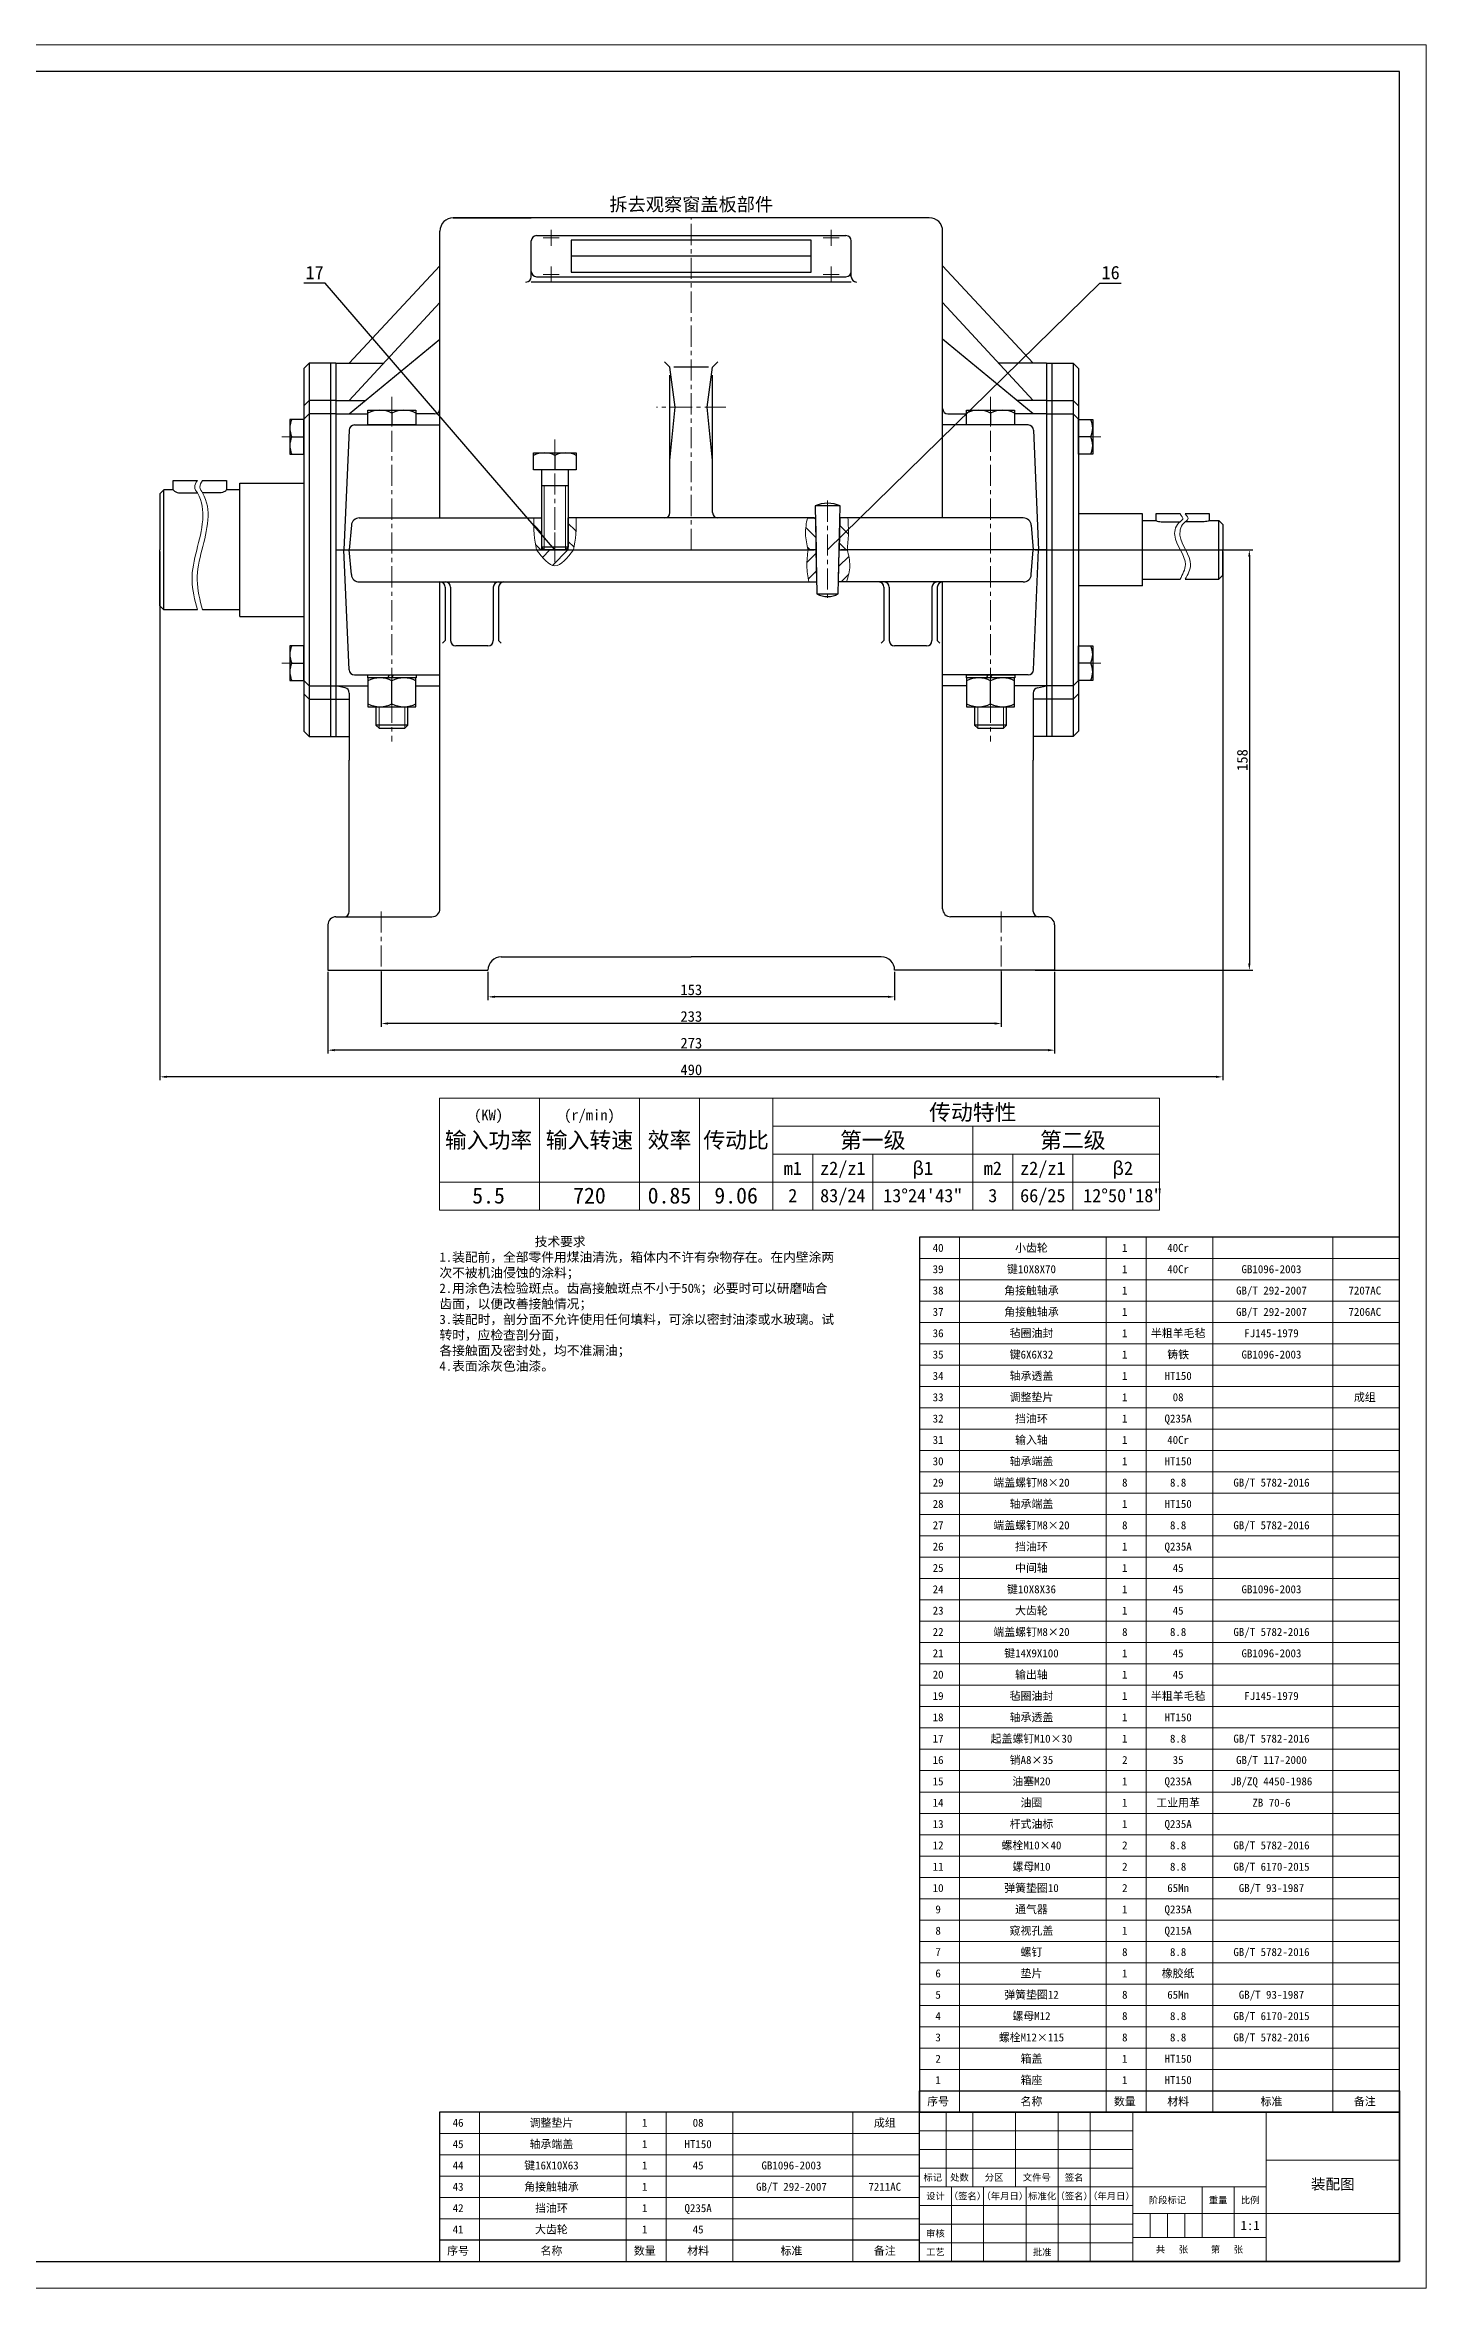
# Model space of a CAD drawing. Header units: millimetres. Extents: x 0 to 1189, y 0 to 841.
# Drawn here: x 671 to 1189, y 0 to 841 of the extents above; entities that cross this region are included whole.
import ezdxf
from ezdxf import colors
from ezdxf.entities.mleader import LeaderData, LeaderLine
from ezdxf.enums import TextEntityAlignment as Align
from ezdxf.math import Vec2, Vec3

# ---------------------------------------------------------------- set-up
doc = ezdxf.new("R2010")
doc.units = ezdxf.units.MM
doc.header["$LTSCALE"] = 0.25
doc.linetypes.add('CENTER', pattern=[50.8, 31.75, -6.35, 6.35, -6.35])
for name, color, linetype, lineweight in [('中心线', 7, 'CENTER', 15), ('剖面线', 5, 'Continuous', 15), ('尺寸', 3, 'Continuous', 15), ('文字', 7, 'Continuous', 15), ('标注', 7, 'Continuous', 15), ('粗实线', 7, 'Continuous', 30), ('细实线', 7, 'Continuous', 15)]:
    doc.layers.add(name, color=color, linetype=linetype, lineweight=lineweight)
doc.styles.add('Songti', font='')
doc.styles.get("Standard").update_dxf_attribs({"font": ''})
doc.styles.get('Songti').set_extended_font_data('SimSun')
doc.styles.get('Standard').set_extended_font_data('SimSun')
doc.dimstyles.new('Songti', dxfattribs={"dimtxt": 4, "dimasz": 2.5, "dimexe": 1.25, "dimexo": 0.625, "dimtad": 1, "dimdec": 0, "dimdsep": 46, "dimtxsty": 'Songti', "dimcen": 2.5, "dimadec": 0, "dimazin": 0, "dimtfac": 1, "dimtdec": 3, "dimtmove": 0, "dimatfit": 3, "dimfxl": 1, "dimarcsym": 0})

# ---------------------------------------------------------------- blocks, each defined once
blk = doc.blocks.new('*D931')
at = {"layer": 'Defpoints', "color": 0, "transparency": 16777216}
for p in [(714.2, 651.65), (1112.7, 651.65), (714.2, 454.11)]:
    blk.add_point(p, dxfattribs=at)
at = {"layer": '尺寸', "color": 0, "lineweight": -2, "transparency": 16777216}
for p, q in [((714.2, 651.03), (714.2, 452.86)), ((1112.7, 651.03), (1112.7, 452.86)), ((1110.2, 454.11), (716.7, 454.11))]:
    blk.add_line(p, q, dxfattribs=at)
at = {"layer": '尺寸', "color": 0, "transparency": 16777216}
for points in [[(716.7, 454.53), (716.7, 453.7), (714.2, 454.11)], [(1110.2, 454.53), (1110.2, 453.7), (1112.7, 454.11)]]:
    blk.add_solid(points, dxfattribs=at)
at = {"layer": '尺寸', "color": 0, "transparency": 16777216, "insert": (913.45, 456.74), "char_height": 4, "attachment_point": 5, "style": 'Songti'}
blk.add_mtext('490', dxfattribs=at)
blk = doc.blocks.new('*D932')
at = {"layer": 'Defpoints', "color": 0, "transparency": 16777216}
for p in [(1041.7, 651.65), (1041.7, 494.11), (1122.7, 494.11)]:
    blk.add_point(p, dxfattribs=at)
at = {"layer": '尺寸', "color": 0, "lineweight": -2, "transparency": 16777216}
for p, q in [((1042.33, 651.65), (1123.95, 651.65)), ((1122.7, 649.15), (1122.7, 496.61)), ((1042.33, 494.11), (1123.95, 494.11))]:
    blk.add_line(p, q, dxfattribs=at)
at = {"layer": '尺寸', "color": 0, "transparency": 16777216}
for points in [[(1122.28, 649.15), (1123.12, 649.15), (1122.7, 651.65)], [(1122.28, 496.61), (1123.12, 496.61), (1122.7, 494.11)]]:
    blk.add_solid(points, dxfattribs=at)
at = {"layer": '尺寸', "color": 0, "transparency": 16777216, "insert": (1120.08, 572.88), "char_height": 4, "attachment_point": 5, "rotation": 90, "style": 'Songti'}
blk.add_mtext('158', dxfattribs=at)
blk = doc.blocks.new('*D933')
at = {"layer": 'Defpoints', "color": 0, "transparency": 16777216}
for p in [(837.2, 494.11), (989.7, 494.11), (837.2, 484.11)]:
    blk.add_point(p, dxfattribs=at)
at = {"layer": '尺寸', "color": 0, "lineweight": -2, "transparency": 16777216}
for p, q in [((837.2, 493.49), (837.2, 482.86)), ((989.7, 493.49), (989.7, 482.86)), ((987.2, 484.11), (839.7, 484.11))]:
    blk.add_line(p, q, dxfattribs=at)
at = {"layer": '尺寸', "color": 0, "transparency": 16777216}
for points in [[(839.7, 484.53), (839.7, 483.7), (837.2, 484.11)], [(987.2, 484.53), (987.2, 483.7), (989.7, 484.11)]]:
    blk.add_solid(points, dxfattribs=at)
at = {"layer": '尺寸', "color": 0, "transparency": 16777216, "insert": (913.45, 486.74), "char_height": 4, "attachment_point": 5, "style": 'Songti'}
blk.add_mtext('153', dxfattribs=at)
blk = doc.blocks.new('*D934')
at = {"layer": 'Defpoints', "color": 0, "transparency": 16777216}
for p in [(797.2, 494.11), (1029.7, 494.11), (797.2, 474.11)]:
    blk.add_point(p, dxfattribs=at)
at = {"layer": '尺寸', "color": 0, "lineweight": -2, "transparency": 16777216}
for p, q in [((797.2, 493.49), (797.2, 472.86)), ((1029.7, 493.49), (1029.7, 472.86)), ((1027.2, 474.11), (799.7, 474.11))]:
    blk.add_line(p, q, dxfattribs=at)
at = {"layer": '尺寸', "color": 0, "transparency": 16777216}
for points in [[(799.7, 474.53), (799.7, 473.7), (797.2, 474.11)], [(1027.2, 474.53), (1027.2, 473.7), (1029.7, 474.11)]]:
    blk.add_solid(points, dxfattribs=at)
at = {"layer": '尺寸', "color": 0, "transparency": 16777216, "insert": (913.45, 476.74), "char_height": 4, "attachment_point": 5, "style": 'Songti'}
blk.add_mtext('233', dxfattribs=at)
blk = doc.blocks.new('*D935')
at = {"layer": 'Defpoints', "color": 0, "transparency": 16777216}
for p in [(777.2, 494.11), (1049.7, 494.11), (777.2, 464.11)]:
    blk.add_point(p, dxfattribs=at)
at = {"layer": '尺寸', "color": 0, "lineweight": -2, "transparency": 16777216}
for p, q in [((777.2, 493.49), (777.2, 462.86)), ((1049.7, 493.49), (1049.7, 462.86)), ((1047.2, 464.11), (779.7, 464.11))]:
    blk.add_line(p, q, dxfattribs=at)
at = {"layer": '尺寸', "color": 0, "transparency": 16777216}
for points in [[(779.7, 464.53), (779.7, 463.7), (777.2, 464.11)], [(1047.2, 464.53), (1047.2, 463.7), (1049.7, 464.11)]]:
    blk.add_solid(points, dxfattribs=at)
at = {"layer": '尺寸', "color": 0, "transparency": 16777216, "insert": (913.45, 466.74), "char_height": 4, "attachment_point": 5, "style": 'Songti'}
blk.add_mtext('273', dxfattribs=at)
blk = doc.blocks.new('_None')

msp = doc.modelspace()

# ---------------------------------------------------------------- hatches: boundary and pattern name
at = {"layer": '剖面线'}
h = msp.add_hatch(dxfattribs=at)
h.set_pattern_fill('ANSI31', color=256, scale=1.5, angle=90, style=0)
edge = h.paths.add_edge_path(flags=16)
edge.add_line((857.33, 651.65), (855.37, 651.65))
edge.add_arc((909.37, 662.19), 55.02, 178.48115, 191.04613, ccw=False)
edge.add_line((854.37, 663.65), (857.33, 663.65))
edge.add_line((857.33, 663.65), (857.33, 651.65))
h = msp.add_hatch(dxfattribs=at)
h.set_pattern_fill('ANSI31', color=256, scale=1.5, angle=90, style=0)
edge = h.paths.add_edge_path(flags=16)
edge.add_line((867.33, 651.65), (867.33, 663.65))
edge.add_line((867.33, 663.65), (870.28, 663.65))
edge.add_arc((815.28, 662.19), 55.02, -11.04613, 1.51885, ccw=False)
edge.add_line((869.28, 651.65), (867.33, 651.65))
h = msp.add_hatch(dxfattribs=at)
h.set_pattern_fill('ANSI31', color=256, scale=1.5, angle=90, style=0)
edge = h.paths.add_edge_path(flags=16)
edge.add_line((956.97, 663.65), (959.97, 663.65))
edge.add_line((959.97, 663.65), (960.23, 651.65))
edge.add_line((960.23, 651.65), (957.23, 651.65))
edge.add_spline(control_points=[(957.23, 651.65), (956.77, 653.65), (955.85, 657.63), (956.6, 661.65), (956.97, 663.65)], knot_values=[0, 0, 0, 0, 6.075935, 12.116985, 12.116985, 12.116985, 12.116985], degree=3, periodic=0)
h = msp.add_hatch(dxfattribs=at)
h.set_pattern_fill('ANSI31', color=256, scale=1.5, angle=90, style=0)
edge = h.paths.add_edge_path(flags=16)
edge.add_line((972.18, 663.65), (969.18, 663.65))
edge.add_line((969.18, 663.65), (968.93, 651.65))
edge.add_line((968.93, 651.65), (971.93, 651.65))
edge.add_spline(control_points=[(971.93, 651.65), (972.12, 653.65), (972.52, 657.65), (972.29, 661.65), (972.18, 663.65)], knot_values=[0, 0, 0, 0, 6.015849, 12.018604, 12.018604, 12.018604, 12.018604], degree=3, periodic=0)
h = msp.add_hatch(dxfattribs=at)
h.set_pattern_fill('ANSI31', color=256, scale=1.5, style=0)
edge = h.paths.add_edge_path(flags=16)
edge.add_spline(control_points=[(869.28, 651.65), (866.96, 648.65), (862.33, 642.65), (857.69, 648.65), (855.37, 651.65)], knot_values=[0, 0, 0, 0, 9.18739, 18.374781, 18.374781, 18.374781, 18.374781], degree=3, periodic=0)
edge.add_line((855.37, 651.65), (869.28, 651.65))
h = msp.add_hatch(dxfattribs=at)
h.set_pattern_fill('ANSI31', color=256, scale=1.5, style=0)
edge = h.paths.add_edge_path(flags=16)
edge.add_line((957.48, 639.65), (960.48, 639.65))
edge.add_line((960.48, 639.65), (960.23, 651.65))
edge.add_line((960.23, 651.65), (957.23, 651.65))
edge.add_spline(control_points=[(957.23, 651.65), (956.99, 649.65), (956.51, 645.64), (957.16, 641.65), (957.48, 639.65)], knot_values=[0, 0, 0, 0, 6.015849, 12.055501, 12.055501, 12.055501, 12.055501], degree=3, periodic=0)
h = msp.add_hatch(dxfattribs=at)
h.set_pattern_fill('ANSI31', color=256, scale=1.5, style=0)
edge = h.paths.add_edge_path(flags=16)
edge.add_line((971.67, 639.65), (968.67, 639.65))
edge.add_line((968.67, 639.65), (968.93, 651.65))
edge.add_line((968.93, 651.65), (971.93, 651.65))
edge.add_spline(control_points=[(971.93, 651.65), (972.42, 649.65), (973.43, 645.63), (972.26, 641.65), (971.67, 639.65)], knot_values=[0, 0, 0, 0, 6.075935, 12.197151, 12.197151, 12.197151, 12.197151], degree=3, periodic=0)

# ---------------------------------------------------------------- linework, layer by layer
at = {"layer": '中心线'}
for p, q in [((913.45, 651.65), (913.45, 776.19)), ((863.95, 768.65), (857.95, 768.65)), ((860.95, 771.65), (860.95, 765.65)), ((968.95, 768.65), (962.95, 768.65)), ((965.95, 771.65), (965.95, 765.65)), ((860.95, 757.91), (860.95, 751.91)), ((965.95, 757.91), (965.95, 751.91)), ((863.95, 754.91), (857.95, 754.91)), ((968.95, 754.91), (962.95, 754.91)), ((801.2, 709.01), (801.2, 579.79)), ((1025.7, 709.01), (1025.7, 579.79)), ((913.45, 705.18), (900.45, 705.18)), ((926.45, 705.18), (913.45, 705.18)), ((759.9, 694.08), (769.2, 694.08)), ((862.33, 693.05), (862.33, 646.65)), ((1067, 694.08), (1057.7, 694.08)), ((862.33, 649.65), (862.33, 665.65)), ((964.58, 670.15), (964.58, 633.15)), ((759.9, 609.23), (769.2, 609.23)), ((1067, 609.23), (1057.7, 609.23)), ((797.2, 516.11), (797.2, 492.11)), ((1029.7, 516.11), (1029.7, 492.11))]:
    msp.add_line(p, q, dxfattribs=at)
at = {"layer": '文字'}
for p, q in [((1189, 841), (0, 841)), ((1189, 0), (1189, 841)), ((0, 0), (1189, 0))]:
    msp.add_line(p, q, dxfattribs=at)
at = {"layer": '粗实线'}
for p, q in [((1179, 831), (25, 831)), ((1179, 10), (1179, 831)), ((824.2, 776.19), (853.45, 776.19)), ((1002.7, 776.19), (824.2, 776.19)), ((1002.7, 776.19), (973.45, 776.19)), ((819.2, 663.65), (819.2, 771.19)), ((853.45, 754.09), (853.45, 767.48)), ((855.45, 769.48), (971.45, 769.48)), ((958.45, 767.83), (868.45, 767.83)), ((868.45, 767.83), (868.45, 755.74)), ((958.45, 755.74), (958.45, 767.83)), ((973.45, 754.09), (973.45, 767.48)), ((1007.7, 663.65), (1007.7, 771.19)), ((785.2, 721.65), (819.2, 758.19)), ((958.45, 761.78), (868.45, 761.78)), ((1041.7, 721.65), (1007.7, 758.19)), ((973.45, 752.09), (853.45, 752.09)), ((855.45, 754.09), (971.45, 754.09)), ((868.45, 755.74), (958.45, 755.74)), ((785.2, 707.65), (819.2, 744.45)), ((1041.7, 707.65), (1007.7, 744.45)), ((785.2, 702.65), (819.2, 730.72)), ((785.2, 702.65), (819.2, 730.72)), ((1041.7, 702.65), (1007.7, 730.72)), ((1041.7, 702.65), (1007.7, 730.72)), ((770.2, 721.65), (768.2, 719.65)), ((768.2, 719.65), (768.2, 583.65)), ((778.2, 721.65), (770.2, 721.65)), ((770.2, 721.65), (770.2, 581.65)), ((780.2, 721.65), (778.2, 721.65)), ((778.2, 721.65), (778.2, 581.65)), ((780.2, 721.65), (798.14, 721.65)), ((780.2, 721.65), (780.2, 651.65)), ((905.45, 720.18), (903.45, 722.18)), ((907.45, 705.18), (905.45, 720.18)), ((905.45, 665.65), (905.45, 717.18)), ((913.45, 720.18), (906.95, 720.18)), ((919.95, 720.18), (913.45, 720.18)), ((919.45, 705.18), (921.45, 720.18)), ((921.45, 720.18), (923.45, 722.18)), ((921.45, 665.65), (921.45, 717.18)), ((1046.7, 721.65), (1028.77, 721.65)), ((1046.7, 721.65), (1046.7, 651.65)), ((1046.7, 721.65), (1048.7, 721.65)), ((1048.7, 721.65), (1056.7, 721.65)), ((1048.7, 721.65), (1048.7, 581.65)), ((1056.7, 721.65), (1058.7, 719.65)), ((1056.7, 721.65), (1056.7, 581.65)), ((1058.7, 719.65), (1058.7, 583.65)), ((770.2, 707.65), (768.2, 705.65)), ((778.2, 707.65), (770.2, 707.65)), ((780.2, 707.65), (778.2, 707.65)), ((780.2, 707.65), (791.26, 707.65)), ((1046.7, 707.65), (1035.64, 707.65)), ((1046.7, 707.65), (1048.7, 707.65)), ((1048.7, 707.65), (1056.7, 707.65)), ((1056.7, 707.65), (1058.7, 705.65)), ((768.2, 700.58), (762.9, 700.58)), ((762.9, 700.58), (762.9, 687.58)), ((770.2, 702.65), (768.2, 700.65)), ((768.2, 694.08), (768.2, 700.58)), ((778.2, 702.65), (770.2, 702.65)), ((780.2, 702.65), (778.2, 702.65)), ((780.2, 702.65), (792.2, 702.65)), ((787.12, 698.51), (801.2, 698.51)), ((792.2, 698.51), (792.2, 704.01)), ((792.2, 704.01), (810.2, 704.01)), ((801.2, 698.51), (792.2, 698.51)), ((801.2, 702.94), (801.2, 698.51)), ((801.2, 698.51), (819.2, 698.51)), ((810.2, 698.51), (801.2, 698.51)), ((810.2, 704.01), (810.2, 698.51)), ((817.2, 702.65), (810.2, 702.65)), ((819.2, 704.65), (819.2, 704.65)), ((905.45, 685.18), (907.45, 705.18)), ((921.45, 685.18), (919.45, 705.18)), ((1007.7, 704.65), (1007.7, 704.65)), ((1025.7, 698.51), (1007.7, 698.51)), ((1009.7, 702.65), (1016.7, 702.65)), ((1016.7, 698.51), (1016.7, 704.01)), ((1016.7, 704.01), (1034.7, 704.01)), ((1025.7, 698.51), (1016.7, 698.51)), ((1025.7, 702.94), (1025.7, 698.51)), ((1039.78, 698.51), (1025.7, 698.51)), ((1034.7, 698.51), (1025.7, 698.51)), ((1034.7, 704.01), (1034.7, 698.51)), ((1046.7, 702.65), (1034.7, 702.65)), ((1046.7, 702.65), (1048.7, 702.65)), ((1048.7, 702.65), (1056.7, 702.65)), ((1056.7, 702.65), (1058.7, 700.65)), ((1058.7, 694.08), (1058.7, 700.58)), ((1058.7, 700.58), (1064, 700.58)), ((1064, 700.58), (1064, 687.58)), ((763.68, 694.08), (768.2, 694.08)), ((768.2, 687.58), (768.2, 694.08)), ((785.12, 696.6), (783.2, 651.65)), ((1041.78, 696.6), (1043.7, 651.65)), ((1058.7, 687.58), (1058.7, 694.08)), ((1063.22, 694.08), (1058.7, 694.08)), ((762.9, 687.58), (768.2, 687.58)), ((854.33, 681.65), (854.33, 688.05)), ((854.33, 688.05), (870.33, 688.05)), ((862.33, 681.65), (854.33, 681.65)), ((857.33, 681.65), (857.33, 652.65)), ((862.33, 687.1), (862.33, 681.65)), ((870.33, 681.65), (862.33, 681.65)), ((867.33, 681.65), (867.33, 652.65)), ((870.33, 688.05), (870.33, 681.65)), ((1064, 687.58), (1058.7, 687.58)), ((715.7, 674.15), (714.2, 672.65)), ((719.2, 674.15), (715.7, 674.15)), ((715.7, 629.15), (715.7, 674.15)), ((719.2, 674.15), (719.2, 677.65)), ((719.2, 677.65), (728.22, 677.65)), ((721.2, 673.04), (728.22, 673.04)), ((730.18, 677.65), (739.2, 677.65)), ((737.2, 673.04), (730.18, 673.04)), ((739.2, 677.65), (739.2, 674.15)), ((744.2, 674.15), (739.2, 674.15)), ((744.2, 676.65), (768.2, 676.65)), ((744.2, 626.65), (744.2, 676.65)), ((867.33, 675.65), (857.33, 675.65)), ((714.2, 672.65), (714.2, 651.65)), ((969.28, 668.15), (959.88, 668.15)), ((959.88, 668.15), (960.58, 635.15)), ((968.58, 635.15), (969.28, 668.15)), ((1082.7, 665.15), (1058.7, 665.15)), ((1082.7, 638.15), (1082.7, 665.15)), ((1096.72, 665.15), (1087.7, 665.15)), ((1087.7, 665.15), (1087.7, 662.65)), ((1107.7, 665.15), (1098.68, 665.15)), ((1107.7, 662.65), (1107.7, 665.15)), ((785.97, 660.9), (785.2, 651.65)), ((788.96, 663.65), (857.33, 663.65)), ((857.33, 663.65), (857.33, 651.65)), ((959.58, 663.65), (867.33, 663.65)), ((867.33, 651.65), (867.33, 663.65)), ((956.97, 663.65), (959.97, 663.65)), ((959.97, 663.65), (960.23, 651.65)), ((969.18, 663.65), (968.93, 651.65)), ((972.18, 663.65), (969.18, 663.65)), ((1037.94, 663.65), (969.58, 663.65)), ((1040.93, 660.9), (1041.7, 651.65)), ((1082.7, 662.65), (1087.7, 662.65)), ((1089.7, 662.24), (1096.72, 662.24)), ((1105.7, 662.24), (1098.68, 662.24)), ((1107.7, 662.65), (1111.2, 662.65)), ((1111.2, 662.65), (1112.7, 661.15)), ((1111.2, 640.65), (1111.2, 662.65)), ((1112.7, 661.15), (1112.7, 651.65)), ((714.2, 630.65), (714.2, 651.65)), ((780.2, 651.65), (780.2, 600.65)), ((780.2, 651.65), (959.58, 651.65)), ((785.12, 606.71), (783.2, 651.65)), ((785.97, 642.4), (785.2, 651.65)), ((857.33, 652.65), (858.33, 651.65)), ((867.33, 652.65), (857.33, 652.65)), ((867.33, 651.65), (857.33, 651.65)), ((866.33, 651.65), (858.33, 651.65)), ((867.33, 652.65), (866.33, 651.65)), ((960.23, 651.65), (957.23, 651.65)), ((960.23, 651.65), (957.23, 651.65)), ((960.48, 639.65), (960.23, 651.65)), ((968.67, 639.65), (968.93, 651.65)), ((968.93, 651.65), (971.93, 651.65)), ((968.93, 651.65), (971.93, 651.65)), ((1046.7, 651.65), (969.58, 651.65)), ((1040.93, 642.4), (1041.7, 651.65)), ((1041.78, 606.71), (1043.7, 651.65)), ((1046.7, 651.65), (1046.7, 600.65)), ((1112.7, 642.15), (1112.7, 651.65)), ((788.96, 639.65), (959.58, 639.65)), ((819.2, 517.11), (819.2, 639.65)), ((957.48, 639.65), (960.48, 639.65)), ((971.67, 639.65), (968.67, 639.65)), ((1037.94, 639.65), (969.58, 639.65)), ((1007.7, 517.11), (1007.7, 639.65)), ((1082.7, 640.65), (1096.72, 640.65)), ((1098.68, 640.65), (1111.2, 640.65)), ((1111.2, 640.65), (1112.7, 642.15)), ((821.2, 637.65), (821.2, 617.65)), ((823.2, 637.65), (823.2, 617.65)), ((839.2, 637.65), (839.2, 617.65)), ((841.2, 637.65), (841.2, 617.65)), ((960.58, 635.15), (968.58, 635.15)), ((985.7, 637.65), (985.7, 617.65)), ((987.7, 637.65), (987.7, 617.65)), ((1003.7, 637.65), (1003.7, 617.65)), ((1005.7, 637.65), (1005.7, 617.65)), ((1082.7, 638.15), (1058.7, 638.15)), ((715.7, 629.15), (714.2, 630.65)), ((728.22, 629.15), (715.7, 629.15)), ((744.2, 629.15), (730.18, 629.15)), ((744.2, 626.65), (768.2, 626.65)), ((768.2, 615.73), (762.9, 615.73)), ((762.9, 615.73), (762.9, 602.73)), ((768.2, 609.23), (768.2, 615.73)), ((821.2, 617.65), (820.2, 616.65)), ((831.2, 615.65), (825.2, 615.65)), ((837.2, 615.65), (831.2, 615.65)), ((841.2, 617.65), (842.2, 616.65)), ((985.7, 617.65), (984.7, 616.65)), ((995.7, 615.65), (989.7, 615.65)), ((1001.7, 615.65), (995.7, 615.65)), ((1005.7, 617.65), (1006.7, 616.65)), ((1058.7, 609.23), (1058.7, 615.73)), ((1058.7, 615.73), (1064, 615.73)), ((1064, 615.73), (1064, 602.73)), ((763.68, 609.23), (768.2, 609.23)), ((768.2, 602.73), (768.2, 609.23)), ((1058.7, 602.73), (1058.7, 609.23)), ((1063.22, 609.23), (1058.7, 609.23)), ((762.9, 602.73), (768.2, 602.73)), ((768.2, 602.65), (770.2, 600.65)), ((768.2, 597.65), (770.2, 595.65)), ((770.2, 600.65), (778.2, 600.65)), ((778.2, 600.65), (780.2, 600.65)), ((780.2, 600.65), (792.2, 600.65)), ((780.2, 600.65), (780.2, 595.65)), ((780.2, 600.65), (780.2, 581.65)), ((783.59, 599.97), (780.2, 600.65)), ((785.2, 598.01), (785.2, 572.88)), ((787.12, 604.79), (801.2, 604.79)), ((792.1, 603.69), (792.1, 604.79)), ((792.1, 604.79), (810.3, 604.79)), ((810.3, 603.69), (792.1, 603.69)), ((801.2, 603.69), (792.2, 603.69)), ((792.2, 603.69), (792.2, 592.89)), ((800.2, 604.79), (799.65, 603.69)), ((801.2, 604.79), (819.2, 604.79)), ((801.2, 603.69), (801.75, 604.79)), ((810.2, 603.69), (801.2, 603.69)), ((801.2, 593.97), (801.2, 602.62)), ((810.2, 592.89), (810.2, 603.69)), ((810.2, 600.65), (819.2, 600.65)), ((810.3, 604.79), (810.3, 603.69)), ((819.2, 600.65), (819.2, 600.65)), ((1025.7, 604.79), (1007.7, 604.79)), ((1016.7, 600.65), (1007.7, 600.65)), ((1007.7, 600.65), (1007.7, 600.65)), ((1016.6, 603.69), (1016.6, 604.79)), ((1016.6, 604.79), (1034.8, 604.79)), ((1034.8, 603.69), (1016.6, 603.69)), ((1025.7, 603.69), (1016.7, 603.69)), ((1016.7, 603.69), (1016.7, 592.89)), ((1024.7, 604.79), (1024.15, 603.69)), ((1039.78, 604.79), (1025.7, 604.79)), ((1025.7, 603.69), (1026.25, 604.79)), ((1034.7, 603.69), (1025.7, 603.69)), ((1025.7, 593.97), (1025.7, 602.62)), ((1034.7, 592.89), (1034.7, 603.69)), ((1046.7, 600.65), (1034.7, 600.65)), ((1034.8, 604.79), (1034.8, 603.69)), ((1041.7, 598.01), (1041.7, 572.88)), ((1043.31, 599.97), (1046.7, 600.65)), ((1046.7, 600.65), (1046.7, 595.65)), ((1046.7, 600.65), (1046.7, 581.65)), ((1048.7, 600.65), (1046.7, 600.65)), ((1056.7, 600.65), (1048.7, 600.65)), ((1058.7, 602.65), (1056.7, 600.65)), ((1058.7, 597.65), (1056.7, 595.65)), ((1064, 602.73), (1058.7, 602.73)), ((770.2, 595.65), (778.2, 595.65)), ((778.2, 595.65), (780.2, 595.65)), ((780.2, 595.65), (785.2, 595.65)), ((785.2, 595.65), (785.2, 595.65)), ((792.2, 592.89), (810.2, 592.89)), ((795.2, 592.89), (795.2, 585.99)), ((807.2, 585.99), (807.2, 592.89)), ((1016.7, 592.89), (1034.7, 592.89)), ((1019.7, 592.89), (1019.7, 585.99)), ((1031.7, 585.99), (1031.7, 592.89)), ((1046.7, 595.65), (1041.7, 595.65)), ((1041.7, 595.65), (1041.7, 595.65)), ((1048.7, 595.65), (1046.7, 595.65)), ((1056.7, 595.65), (1048.7, 595.65)), ((768.2, 583.65), (770.2, 581.65)), ((770.2, 581.65), (778.2, 581.65)), ((778.2, 581.65), (780.2, 581.65)), ((780.2, 581.65), (785.2, 581.65)), ((795.2, 585.99), (796.4, 584.79)), ((807.2, 585.99), (795.2, 585.99)), ((796.4, 584.79), (806, 584.79)), ((806, 584.79), (807.2, 585.99)), ((1019.7, 585.99), (1020.9, 584.79)), ((1031.7, 585.99), (1019.7, 585.99)), ((1020.9, 584.79), (1030.5, 584.79)), ((1030.5, 584.79), (1031.7, 585.99)), ((1046.7, 581.65), (1041.7, 581.65)), ((1048.7, 581.65), (1046.7, 581.65)), ((1056.7, 581.65), (1048.7, 581.65)), ((1058.7, 583.65), (1056.7, 581.65)), ((785.2, 516.11), (785.2, 572.88)), ((1041.7, 516.11), (1041.7, 572.88)), ((780.2, 514.11), (816.2, 514.11)), ((783.2, 514.11), (783.2, 514.11)), ((816.2, 514.11), (816.2, 514.11)), ((1010.7, 514.11), (1010.7, 514.11)), ((1046.7, 514.11), (1010.7, 514.11)), ((1043.7, 514.11), (1043.7, 514.11)), ((777.2, 511.11), (777.2, 494.11)), ((1049.7, 511.11), (1049.7, 494.11)), ((842.2, 499.11), (913.45, 499.11)), ((984.7, 499.11), (913.45, 499.11)), ((777.2, 494.11), (837.2, 494.11)), ((837.2, 494.11), (837.2, 494.11)), ((1049.7, 494.11), (989.7, 494.11)), ((989.7, 494.11), (989.7, 494.11)), ((1179, 394), (999, 394)), ((999, 394), (999, 66)), ((1179, 66), (1179, 394)), ((999, 66), (999, 74)), ((999, 74), (1179, 74)), ((1179, 74), (1179, 66)), ((999, 66), (819, 66)), ((819, 66), (819, 10)), ((999, 66), (1179, 66)), ((999, 10), (999, 66)), ((1179, 66), (999, 66)), ((999, 66), (1179, 66)), ((999, 10), (999, 66)), ((1179, 66), (1179, 10)), ((999, 18), (819, 18)), ((819, 18), (819, 10)), ((999, 10), (999, 18)), ((25, 10), (1179, 10)), ((819, 10), (999, 10)), ((819, 10), (999, 10)), ((1179, 10), (999, 10))]:
    msp.add_line(p, q, dxfattribs=at)
for centre, radius, start, end in [((824.2, 771.19), 5, 90, 180), ((1002.7, 771.19), 5, 0, 90), ((855.45, 767.48), 2, 90, 180), ((971.45, 767.48), 2, 0, 90), ((851.45, 754.09), 2, 270, 0), ((855.45, 756.09), 2, 180, 270), ((971.45, 756.09), 2, 270, 0), ((975.45, 754.09), 2, 180, 270), ((770.08, 697.33), 7.18, 153.10105, 206.89895), ((787.12, 696.51), 2, 90, 177.55616), ((796.7, 694.07), 9.95, 63.10105, 116.89895), ((805.7, 694.07), 9.95, 63.10105, 116.89895), ((817.2, 704.65), 2, 270, 0), ((1009.7, 704.65), 2, 180, 270), ((1021.2, 694.07), 9.95, 63.10105, 116.89895), ((1030.2, 694.07), 9.95, 63.10105, 116.89895), ((1039.78, 696.51), 2, 2.44384, 90), ((1056.82, 697.33), 7.18, 333.10105, 26.89895), ((770.08, 690.83), 7.18, 153.10105, 206.89895), ((1056.82, 690.83), 7.18, 333.10105, 26.89895), ((858.33, 679.21), 8.84, 63.10105, 116.89895), ((866.33, 679.21), 8.84, 63.10105, 116.89895), ((903.45, 665.65), 2, 270, 0), ((923.45, 665.65), 2, 180, 270), ((964.58, 657.61), 11.55, 65.97704, 114.02296), ((788.96, 660.65), 3, 90, 175.23636), ((1037.94, 660.65), 3, 4.76364, 90), ((788.96, 642.65), 3, 184.76364, 270), ((819.2, 637.65), 2, 0, 90), ((821.2, 637.65), 2, 0, 90), ((841.2, 637.65), 2, 90, 180), ((843.2, 637.65), 2, 90, 180), ((983.7, 637.65), 2, 0, 90), ((985.7, 637.65), 2, 0, 90), ((1005.7, 637.65), 2, 90, 180), ((1007.7, 637.65), 2, 90, 180), ((1037.94, 642.65), 3, 270, 355.23636), ((964.58, 642.65), 8.5, 241.92751, 298.07249), ((770.08, 612.48), 7.18, 153.10105, 206.89895), ((825.2, 617.65), 2, 180, 270), ((837.2, 617.65), 2, 270, 0), ((989.7, 617.65), 2, 180, 270), ((1001.7, 617.65), 2, 270, 0), ((1056.82, 612.48), 7.18, 333.10105, 26.89895), ((770.08, 605.98), 7.18, 153.10105, 206.89895), ((787.12, 606.79), 2, 182.44384, 270), ((1039.78, 606.79), 2, 270, 357.55616), ((1056.82, 605.98), 7.18, 333.10105, 26.89895), ((783.2, 598.01), 2, 0, 78.69007), ((796.7, 593.75), 9.95, 63.10105, 116.89895), ((805.7, 593.75), 9.95, 63.10105, 116.89895), ((1021.2, 593.75), 9.95, 63.10105, 116.89895), ((1030.2, 593.75), 9.95, 63.10105, 116.89895), ((1043.7, 598.01), 2, 101.30993, 180), ((796.7, 602.84), 9.95, 243.10105, 296.89895), ((805.7, 602.84), 9.95, 243.10105, 296.89895), ((1021.2, 602.84), 9.95, 243.10105, 296.89895), ((1030.2, 602.84), 9.95, 243.10105, 296.89895), ((780.2, 511.11), 3, 90, 180), ((783.2, 516.11), 2, 270, 0), ((816.2, 517.11), 3, 270, 0), ((1010.7, 517.11), 3, 180, 270), ((1043.7, 516.11), 2, 180, 270), ((1046.7, 511.11), 3, 0, 90), ((842.2, 494.11), 5, 90, 180), ((984.7, 494.11), 5, 0, 90)]:
    msp.add_arc(centre, radius, start, end, dxfattribs=at)
for points, knots in [([(719.2, 674.15), (719.52, 673.86), (720.09, 673.32), (720.85, 673.12), (721.2, 673.04)], [0, 0, 0, 0, 1.269222, 2.323836, 2.323836, 2.323836, 2.323836]), ([(739.2, 674.15), (738.89, 673.86), (738.31, 673.32), (737.55, 673.12), (737.2, 673.04)], [0, 0, 0, 0, 1.269222, 2.323836, 2.323836, 2.323836, 2.323836]), ([(1087.7, 662.65), (1088.03, 662.54), (1088.68, 662.32), (1089.36, 662.27), (1089.7, 662.24)], [0, 0, 0, 0, 1.041731, 2.049525, 2.049525, 2.049525, 2.049525]), ([(1107.7, 662.65), (1107.37, 662.54), (1106.72, 662.32), (1106.04, 662.27), (1105.7, 662.24)], [0, 0, 0, 0, 1.041731, 2.049525, 2.049525, 2.049525, 2.049525])]:
    msp.add_open_spline(points, degree=3, knots=knots, dxfattribs=at)
at = {"layer": '细实线'}
for p, q in [((858.33, 651.65), (858.33, 675.65)), ((866.33, 651.65), (866.33, 675.65)), ((854.37, 663.65), (857.33, 663.65)), ((867.33, 663.65), (870.28, 663.65)), ((857.33, 651.65), (855.37, 651.65)), ((869.28, 651.65), (855.37, 651.65)), ((869.28, 651.65), (867.33, 651.65)), ((796.4, 584.79), (796.4, 592.89)), ((806, 584.79), (806, 592.89)), ((1020.9, 584.79), (1020.9, 592.89)), ((1030.5, 584.79), (1030.5, 592.89)), ((819, 446.11), (1089, 446.11)), ((819, 446.11), (819, 404.11)), ((856.5, 446.11), (856.5, 404.11)), ((894, 446.11), (894, 404.11)), ((916.5, 446.11), (916.5, 404.11)), ((944, 446.11), (944, 404.11)), ((1089, 446.11), (1089, 404.11)), ((944, 435.61), (1089, 435.61)), ((1019, 435.61), (1019, 404.11)), ((944, 425.11), (1089, 425.11)), ((959, 425.11), (959, 404.11)), ((981.5, 425.11), (981.5, 404.11)), ((1034, 425.11), (1034, 404.11)), ((1056.5, 425.11), (1056.5, 404.11)), ((819, 414.61), (1089, 414.61)), ((819, 404.11), (1089, 404.11)), ((999, 394), (1179, 394)), ((1014, 66), (1014, 394)), ((1069, 66), (1069, 394)), ((1084, 66), (1084, 394)), ((1109, 66), (1109, 394)), ((1154, 66), (1154, 394)), ((999, 386), (1179, 386)), ((999, 378), (1179, 378)), ((999, 370), (1179, 370)), ((999, 362), (1179, 362)), ((999, 354), (1179, 354)), ((999, 346), (1179, 346)), ((999, 338), (1179, 338)), ((999, 330), (1179, 330)), ((999, 322), (1179, 322)), ((999, 314), (1179, 314)), ((999, 306), (1179, 306)), ((999, 298), (1179, 298)), ((999, 290), (1179, 290)), ((999, 282), (1179, 282)), ((999, 274), (1179, 274)), ((999, 266), (1179, 266)), ((999, 258), (1179, 258)), ((999, 250), (1179, 250)), ((999, 242), (1179, 242)), ((999, 234), (1179, 234)), ((999, 226), (1179, 226)), ((999, 218), (1179, 218)), ((999, 210), (1179, 210)), ((999, 202), (1179, 202)), ((999, 194), (1179, 194)), ((999, 186), (1179, 186)), ((999, 178), (1179, 178)), ((999, 170), (1179, 170)), ((999, 162), (1179, 162)), ((999, 154), (1179, 154)), ((999, 146), (1179, 146)), ((999, 138), (1179, 138)), ((999, 130), (1179, 130)), ((999, 122), (1179, 122)), ((999, 114), (1179, 114)), ((999, 106), (1179, 106)), ((999, 98), (1179, 98)), ((999, 90), (1179, 90)), ((999, 82), (1179, 82)), ((819, 66), (999, 66)), ((834, 10), (834, 66)), ((889, 10), (889, 66)), ((904, 10), (904, 66)), ((929, 10), (929, 66)), ((974, 10), (974, 66)), ((999, 59), (1079, 59)), ((1009, 66), (1009, 38)), ((1019, 66), (1019, 38)), ((1035, 66), (1035, 38)), ((1051, 10), (1051, 66)), ((1063, 10), (1063, 66)), ((1079, 10), (1079, 66)), ((1079, 10), (1079, 66)), ((1129, 10), (1129, 66)), ((819, 58), (999, 58)), ((999, 52), (1079, 52)), ((819, 50), (999, 50)), ((999, 45), (1079, 45)), ((1129, 48), (1179, 48)), ((819, 42), (999, 42)), ((819, 34), (999, 34)), ((999, 38), (1129, 38)), ((1011, 38), (1011, 10)), ((1023, 38), (1023, 10)), ((1039, 38), (1039, 10)), ((1105, 38), (1105, 19)), ((1117, 38), (1117, 19)), ((819, 26), (999, 26)), ((999, 31), (1079, 31)), ((1079, 28), (1179, 28)), ((1085.5, 28), (1085.5, 19)), ((1092, 28), (1092, 19)), ((1098.5, 28), (1098.5, 19)), ((999, 24), (1079, 24)), ((999, 17), (1079, 17)), ((1079, 19), (1129, 19))]:
    msp.add_line(p, q, dxfattribs=at)
for centre, start, end in [((909.37, 662.19), 178.48115, 191.04613), ((815.28, 662.19), 348.95387, 1.51885)]:
    msp.add_arc(centre, 55.02, start, end, dxfattribs=at)
for points, knots in [([(728.22, 677.65), (727.69, 676.81), (726.69, 675.24), (730.04, 670.69), (731.26, 658.57), (724.34, 644.19), (727.25, 632.91), (728.22, 629.15)], [0, 0, 0, 0, 2.692582, 5.033517, 15.362403, 38.215193, 49.641588, 49.641588, 49.641588, 49.641588]), ([(730.18, 677.65), (729.65, 676.81), (728.65, 675.24), (732, 670.69), (733.22, 658.57), (726.29, 644.19), (729.21, 632.91), (730.18, 629.15)], [0, 0, 0, 0, 2.692582, 5.033517, 15.362403, 38.215193, 49.641588, 49.641588, 49.641588, 49.641588]), ([(1096.72, 665.15), (1097.34, 664.43), (1098.33, 663.26), (1095.27, 661.46), (1093.34, 654.78), (1100.65, 648.05), (1097.7, 642.5), (1096.72, 640.65)], [0, 0, 0, 0, 2.236068, 3.592858, 9.055178, 20.759878, 26.612228, 26.612228, 26.612228, 26.612228]), ([(1098.68, 665.15), (1099.3, 664.43), (1100.29, 663.26), (1097.23, 661.46), (1095.3, 654.78), (1102.61, 648.05), (1099.66, 642.5), (1098.68, 640.65)], [0, 0, 0, 0, 2.236068, 3.592858, 9.055178, 20.759878, 26.612228, 26.612228, 26.612228, 26.612228]), ([(957.23, 651.65), (956.77, 653.65), (955.85, 657.63), (956.6, 661.65), (956.97, 663.65)], [0, 0, 0, 0, 6.075935, 12.116985, 12.116985, 12.116985, 12.116985]), ([(971.93, 651.65), (972.12, 653.65), (972.52, 657.65), (972.29, 661.65), (972.18, 663.65)], [0, 0, 0, 0, 6.015849, 12.018604, 12.018604, 12.018604, 12.018604]), ([(957.23, 651.65), (956.99, 649.65), (956.51, 645.64), (957.16, 641.65), (957.48, 639.65)], [0, 0, 0, 0, 6.015849, 12.055501, 12.055501, 12.055501, 12.055501]), ([(971.93, 651.65), (972.42, 649.65), (973.43, 645.63), (972.26, 641.65), (971.67, 639.65)], [0, 0, 0, 0, 6.075935, 12.197151, 12.197151, 12.197151, 12.197151])]:
    msp.add_open_spline(points, degree=3, knots=knots, dxfattribs=at)
msp.add_open_spline([(869.28, 651.65), (866.96, 648.65), (862.33, 642.65), (857.69, 648.65), (855.37, 651.65)], degree=3, dxfattribs=at)

# ---------------------------------------------------------------- texts
at = {"layer": '尺寸', "insert": (819, 394.11), "char_height": 3.5, "width": 148.5714, "attachment_point": 1, "style": 'Songti'}
msp.add_mtext('               技术要求^J1.装配前，全部零件用煤油清洗，箱体内不许有杂物存在。在内壁涂两次不被机油侵蚀的涂料；^J2.用涂色法检验斑点。齿高接触斑点不小于50%；必要时可以研磨啮合齿面，以便改善接触情况；^J3.装配时，剖分面不允许使用任何填料，可涂以密封油漆或水玻璃。试转时，应检查剖分面，^J各接触面及密封处，均不准漏油；^J4.表面涂灰色油漆。', dxfattribs=at)
at = {"layer": '文字', "style": 'Songti'}
for s, height, p in [('拆去观察窗盖板部件', 5, (913.45, 781.19)), ('17', 5, (772.2, 755.65)), ('16', 5, (1070.7, 755.65)), ('(KW)', 4, (837.42, 439.81)), ('(r/min)', 4, (875.25, 439.81)), ('传动特性', 6, (1019, 440.86)), ('输入功率', 6, (837.42, 430.41)), ('输入转速', 6, (875.25, 430.41)), ('效率', 6, (905.25, 430.41)), ('传动比', 6, (930.25, 430.41)), ('第一级', 6, (981.5, 430.36)), ('第二级', 6, (1056.5, 430.36)), ('m1', 5, (951.5, 419.86)), ('z2/z1', 5, (970.25, 419.86)), ('β1', 5, (1000.25, 419.86)), ('m2', 5, (1026.5, 419.86)), ('z2/z1', 5, (1045.25, 419.86)), ('β2', 5, (1075.25, 419.86)), ('5.5', 6, (837.42, 409.61)), ('720', 6, (875.25, 409.61)), ('0.85', 6, (905.25, 409.61)), ('9.06', 6, (930.25, 409.61)), ('83/24', 5, (970.25, 409.61)), ('13°24\'43"', 5, (1000.25, 409.61)), ('66/25', 5, (1045.25, 409.61)), ('12°50\'18"', 5, (1075.25, 409.61)), ('2', 5, (951.5, 409.61)), ('3', 5, (1026.5, 409.61)), ('40', 3, (1006, 390)), ('小齿轮', 3, (1041, 390)), ('1', 3, (1076, 390)), ('40Cr', 3, (1096, 390)), ('39', 3, (1006, 382)), ('键10X8X70', 3, (1041, 382)), ('1', 3, (1076, 382)), ('40Cr', 3, (1096, 382)), ('GB1096-2003', 3, (1131, 382)), ('38', 3, (1006, 374)), ('角接触轴承', 3, (1041, 374)), ('1', 3, (1076, 374)), ('GB/T 292-2007', 3, (1131, 374)), ('7207AC', 3, (1166, 374)), ('37', 3, (1006, 366)), ('角接触轴承', 3, (1041, 366)), ('1', 3, (1076, 366)), ('GB/T 292-2007', 3, (1131, 366)), ('7206AC', 3, (1166, 366)), ('36', 3, (1006, 358)), ('毡圈油封', 3, (1041, 358)), ('1', 3, (1076, 358)), ('半粗羊毛毡', 3, (1096, 358)), ('FJ145-1979', 3, (1131, 358)), ('35', 3, (1006, 350)), ('键6X6X32', 3, (1041, 350)), ('1', 3, (1076, 350)), ('铸铁', 3, (1096, 350)), ('GB1096-2003', 3, (1131, 350)), ('34', 3, (1006, 342)), ('轴承透盖', 3, (1041, 342)), ('1', 3, (1076, 342)), ('HT150', 3, (1096, 342)), ('33', 3, (1006, 334)), ('调整垫片', 3, (1041, 334)), ('1', 3, (1076, 334)), ('08', 3, (1096, 334)), ('成组', 3, (1166, 334)), ('32', 3, (1006, 326)), ('挡油环', 3, (1041, 326)), ('输入轴', 3, (1041, 318)), ('1', 3, (1076, 326)), ('Q235A', 3, (1096, 326)), ('31', 3, (1006, 318)), ('30', 3, (1006, 310)), ('轴承端盖', 3, (1041, 310)), ('1', 3, (1076, 318)), ('1', 3, (1076, 310)), ('HT150', 3, (1096, 310)), ('40Cr', 3, (1096, 318)), ('29', 3, (1006, 302)), ('端盖螺钉M8×20', 3, (1041, 302)), ('8', 3, (1076, 302)), ('8.8', 3, (1096, 302)), ('GB/T 5782-2016', 3, (1131, 302)), ('28', 3, (1006, 294)), ('轴承端盖', 3, (1041, 294)), ('1', 3, (1076, 294)), ('HT150', 3, (1096, 294)), ('27', 3, (1006, 286)), ('端盖螺钉M8×20', 3, (1041, 286)), ('8', 3, (1076, 286)), ('8.8', 3, (1096, 286)), ('GB/T 5782-2016', 3, (1131, 286)), ('26', 3, (1006, 278)), ('挡油环', 3, (1041, 278)), ('1', 3, (1076, 278)), ('Q235A', 3, (1096, 278)), ('25', 3, (1006, 270)), ('中间轴', 3, (1041, 270)), ('1', 3, (1076, 270)), ('45', 3, (1096, 270)), ('24', 3, (1006, 262)), ('键10X8X36', 3, (1041, 262)), ('1', 3, (1076, 262)), ('45', 3, (1096, 262)), ('GB1096-2003', 3, (1131, 262)), ('23', 3, (1006, 254)), ('大齿轮', 3, (1041, 254)), ('1', 3, (1076, 254)), ('45', 3, (1096, 254)), ('22', 3, (1006, 246)), ('端盖螺钉M8×20', 3, (1041, 246)), ('8', 3, (1076, 246)), ('8.8', 3, (1096, 246)), ('GB/T 5782-2016', 3, (1131, 246)), ('21', 3, (1006, 238)), ('键14X9X100', 3, (1041, 238)), ('1', 3, (1076, 238)), ('45', 3, (1096, 238)), ('GB1096-2003', 3, (1131, 238)), ('20', 3, (1006, 230)), ('输出轴', 3, (1041, 230)), ('1', 3, (1076, 230)), ('45', 3, (1096, 230)), ('19', 3, (1006, 222)), ('毡圈油封', 3, (1041, 222)), ('1', 3, (1076, 222)), ('半粗羊毛毡', 3, (1096, 222)), ('FJ145-1979', 3, (1131, 222)), ('18', 3, (1006, 214)), ('轴承透盖', 3, (1041, 214)), ('1', 3, (1076, 214)), ('HT150', 3, (1096, 214)), ('17', 3, (1006, 206)), ('起盖螺钉M10×30', 3, (1041, 206)), ('1', 3, (1076, 206)), ('8.8', 3, (1096, 206)), ('GB/T 5782-2016', 3, (1131, 206)), ('16', 3, (1006, 198)), ('销A8×35', 3, (1041, 198)), ('2', 3, (1076, 198)), ('35', 3, (1096, 198)), ('GB/T 117-2000', 3, (1131, 198)), ('15', 3, (1006, 190)), ('油塞M20', 3, (1041, 190)), ('1', 3, (1076, 190)), ('Q235A', 3, (1096, 190)), ('JB/ZQ 4450-1986', 3, (1131, 190)), ('14', 3, (1006, 182)), ('油圈', 3, (1041, 182)), ('1', 3, (1076, 182)), ('工业用革', 3, (1096, 182)), ('ZB 70-6', 3, (1131, 182)), ('13', 3, (1006, 174)), ('杆式油标', 3, (1041, 174)), ('1', 3, (1076, 174)), ('Q235A', 3, (1096, 174)), ('12', 3, (1006, 166)), ('螺栓M10×40', 3, (1041, 166)), ('螺母M10', 3, (1041, 158)), ('2', 3, (1076, 166)), ('8.8', 3, (1096, 166)), ('GB/T 5782-2016', 3, (1131, 166)), ('11', 3, (1006, 158)), ('10', 3, (1006, 150)), ('弹簧垫圈10', 3, (1041, 150)), ('2', 3, (1076, 158)), ('2', 3, (1076, 150)), ('65Mn', 3, (1096, 150)), ('8.8', 3, (1096, 158)), ('GB/T 6170-2015', 3, (1131, 158)), ('GB/T 93-1987', 3, (1131, 150)), ('9', 3, (1006, 142)), ('通气器', 3, (1041, 142)), ('1', 3, (1076, 142)), ('Q235A', 3, (1096, 142)), ('8', 3, (1006, 134)), ('窥视孔盖', 3, (1041, 134)), ('1', 3, (1076, 134)), ('Q215A', 3, (1096, 134)), ('7', 3, (1006, 126)), ('螺钉', 3, (1041, 126)), ('8', 3, (1076, 126)), ('8.8', 3, (1096, 126)), ('GB/T 5782-2016', 3, (1131, 126)), ('6', 3, (1006, 118)), ('垫片', 3, (1041, 118)), ('1', 3, (1076, 118)), ('橡胶纸', 3, (1096, 118)), ('5', 3, (1006, 110)), ('弹簧垫圈12', 3, (1041, 110)), ('8', 3, (1076, 110)), ('65Mn', 3, (1096, 110)), ('GB/T 93-1987', 3, (1131, 110)), ('4', 3, (1006, 102)), ('螺母M12', 3, (1041, 102)), ('8', 3, (1076, 102)), ('8.8', 3, (1096, 102)), ('GB/T 6170-2015', 3, (1131, 102)), ('3', 3, (1006, 94)), ('螺栓M12×115', 3, (1041, 94)), ('8', 3, (1076, 94)), ('8.8', 3, (1096, 94)), ('GB/T 5782-2016', 3, (1131, 94)), ('2', 3, (1006, 86)), ('箱盖', 3, (1041, 86)), ('1', 3, (1076, 86)), ('HT150', 3, (1096, 86)), ('1', 3, (1006, 78)), ('箱座', 3, (1041, 78)), ('1', 3, (1076, 78)), ('HT150', 3, (1096, 78)), ('序号', 3, (1006, 70)), ('名称', 3, (1041, 70)), ('数量', 3, (1076, 70)), ('材料', 3, (1096, 70)), ('标准', 3, (1131, 70)), ('备注', 3, (1166, 70)), ('46', 3, (826, 62)), ('调整垫片', 3, (861, 62)), ('1', 3, (896, 62)), ('08', 3, (916, 62)), ('成组', 3, (986, 62)), ('45', 3, (826, 54)), ('轴承端盖', 3, (861, 54)), ('1', 3, (896, 54)), ('HT150', 3, (916, 54)), ('44', 3, (826, 46)), ('键16X10X63', 3, (861, 46)), ('1', 3, (896, 46)), ('45', 3, (916, 46)), ('GB1096-2003', 3, (951, 46)), ('标记', 2.5, (1004, 41.5)), ('处数', 2.5, (1014, 41.5)), ('分区', 2.5, (1027, 41.5)), ('文件号', 2.5, (1043, 41.5)), ('签名', 2.5, (1057, 41.5)), ('43', 3, (826, 38)), ('角接触轴承', 3, (861, 38)), ('1', 3, (896, 38)), ('GB/T 292-2007', 3, (951, 38)), ('7211AC', 3, (986, 38)), ('设计', 2.5, (1005, 34.5)), ('（签名）', 2.5, (1017, 34.5)), ('（年月日）', 2.5, (1031, 34.5)), ('标准化', 2.5, (1045, 34.5)), ('（签名）', 2.5, (1057, 34.5)), ('（年月日）', 2.5, (1071, 34.5)), ('阶段标记', 2.5, (1092, 33)), ('重量', 2.5, (1111, 33)), ('比例', 2.5, (1123, 33)), ('装配图', 4, (1154, 39)), ('42', 3, (826, 30)), ('挡油环', 3, (861, 30)), ('1', 3, (896, 30)), ('Q235A', 3, (916, 30)), ('41', 3, (826, 22)), ('大齿轮', 3, (861, 22)), ('1', 3, (896, 22)), ('45', 3, (916, 22)), ('审核', 2.5, (1005, 20.5)), ('1:1', 3.5, (1123, 23.5)), ('序号', 3, (826, 14)), ('名称', 3, (861, 14)), ('数量', 3, (896, 14)), ('材料', 3, (916, 14)), ('标准', 3, (951, 14)), ('备注', 3, (986, 14)), ('工艺', 2.5, (1005, 13.5)), ('批准', 2.5, (1045, 13.5)), ('共   张     第   张', 2.5, (1104, 14.5))]:
    msp.add_text(s, height=height, dxfattribs=at).set_placement(p, align=Align.MIDDLE_CENTER)

# ---------------------------------------------------------------- dimensions: what is measured, and where the dimension line sits
at = {"layer": '尺寸'}
dim = msp.add_linear_dim(base=(714.2, 454.11), p1=(1112.7, 651.65), p2=(714.2, 651.65), text='490', dimstyle='Songti', override={"dimpost": '<>'}, dxfattribs=at)
dim.commit()
dim.dimension.update_dxf_attribs({"geometry": '*D931', "text_midpoint": (913.45, 456.74)})
dim = msp.add_linear_dim(base=(1122.7, 494.11), p1=(1041.7, 651.65), p2=(1041.7, 494.11), angle=90, dimstyle='Songti', override={"dimpost": '<>'}, dxfattribs=at)
dim.commit()
dim.dimension.update_dxf_attribs({"geometry": '*D932', "text_midpoint": (1120.08, 572.88)})
for base, p1, p2, picture, middle in [((777.20061199, 464.11333333), (1049.70061199, 494.11333333), (777.20061199, 494.11333333), '*D935', (913.45061199, 466.73833333)), ((797.20061199, 474.11333333), (1029.70061199, 494.11333333), (797.20061199, 494.11333333), '*D934', (913.45061199, 476.73833333)), ((837.20061199, 484.11333333), (989.70061199, 494.11333333), (837.20061199, 494.11333333), '*D933', (913.45061199, 486.73833333))]:
    dim = msp.add_linear_dim(base=base, p1=p1, p2=p2, dimstyle='Songti', override={"dimpost": '<>'}, dxfattribs=at)
    dim.commit()
    dim.dimension.update_dxf_attribs({"geometry": picture, "text_midpoint": middle})

# ---------------------------------------------------------------- leaders
at = {"layer": '标注'}
ml = msp.add_multileader_mtext('Standard', dxfattribs=at)
ml.set_content('', color=256)
ml.set_leader_properties()
ml.set_arrow_properties(name='NONE')
ml.build(insert=Vec2(0, 0))
ml.multileader.update_dxf_attribs({"text_left_attachment_type": 5, "text_right_attachment_type": 5, "dogleg_length": 6})
ctx = ml.context
ctx.base_point = Vec3(766.2, 751.65)
ctx.left_attachment, ctx.right_attachment = 5, 5
notes = []
notes.append((ctx, [(1, (1, 1, 0), (776.2, 751.65), (-1, 0), 6, [(0, [(862.33, 651.65)], 0, [])])]))
ctx.mtext.insert, ctx.mtext.flow_direction = Vec3(768.2, 755.65), 5
ml = msp.add_multileader_mtext('Standard', dxfattribs=at)
ml.set_content('', color=256)
ml.set_leader_properties()
ml.set_arrow_properties(name='NONE')
ml.build(insert=Vec2(0, 0))
ml.multileader.update_dxf_attribs({"text_left_attachment_type": 5, "text_right_attachment_type": 5, "dogleg_length": 6})
ctx = ml.context
ctx.base_point = Vec3(1072.7, 751.65)
ctx.left_attachment, ctx.right_attachment = 5, 5
notes.append((ctx, [(0, (1, 1, 0), (1066.7, 751.65), (1, 0), 6, [(0, [(964.58, 651.65)], 0, [])])]))
ctx.mtext.insert, ctx.mtext.flow_direction = Vec3(1074.7, 755.65), 5
for ctx, leaders in notes:
    for number, flags, end, landing, length, lines in leaders:
        leader = LeaderData()
        leader.index, (leader.has_last_leader_line, leader.has_dogleg_vector, leader.attachment_direction) = number, flags
        leader.last_leader_point, leader.dogleg_vector, leader.dogleg_length = Vec3(end), Vec3(landing), length
        for number, points, colour, breaks in lines:
            line = LeaderLine()
            line.index, line.vertices, line.color, line.breaks = number, Vec3.list(points), colors.encode_raw_color(colour), breaks
            leader.lines.append(line)
        ctx.leaders.append(leader)

doc.saveas('drawing.dxf')
